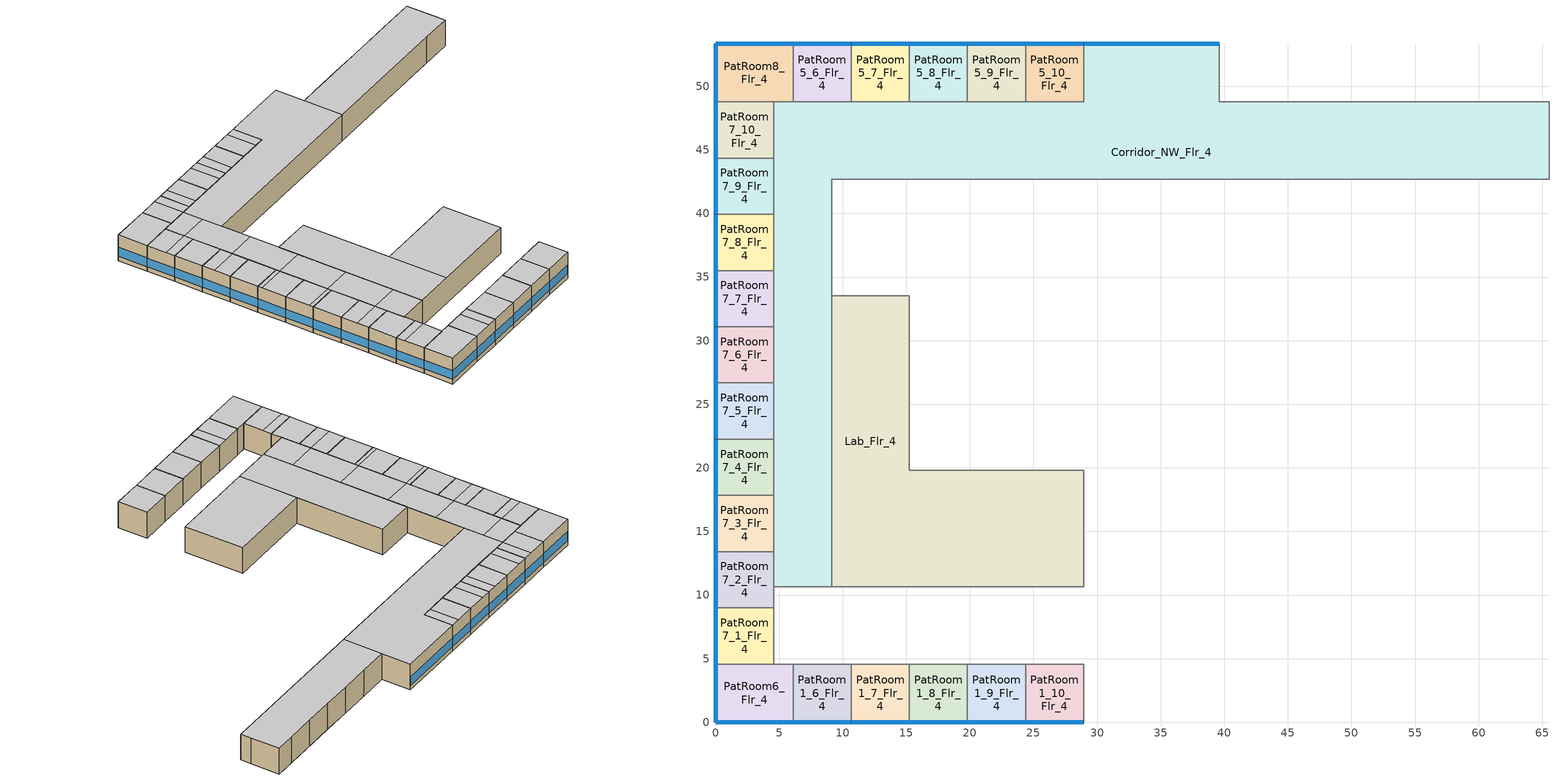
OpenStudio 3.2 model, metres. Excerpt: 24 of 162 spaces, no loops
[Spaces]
PatRoom6_Flr_4
 floor to PatRoom6_Flr_3: 6.1,4.57 6.1,0 0,0 0,4.57 z12.8
 wall outside: 0,4.57 0,0 6.1,0 z12.8:17.07
 wall to PatRoom7_1_Flr_4: 4.57,4.57 0,4.57 z12.8:17.07
 wall to Corridor_SE_Flr_4: 6.1,4.57 4.57,4.57 z12.8:17.07
 wall to PatRoom1_6_Flr_4: 6.1,0 6.1,4.57 z12.8:17.07
 window (BTAP-Ext-FixedWindow:U=0.220 SHGC=0.600): 0.03,0 6.07,0 / 0,4.55 0,0.03 z13.56:15
 ceiling to Office1_Flr_5: 6.1,0 6.1,4.57 0,4.57 0,0 z17.07
PatRoom7_1_Flr_4
 floor to PatRoom7_1_Flr_3: 4.57,8.99 4.57,4.57 0,4.57 0,8.99 z12.8
 wall outside: 0,8.99 0,4.57 z12.8:17.07
 wall to PatRoom7_2_Flr_4: 4.57,8.99 0,8.99 z12.8:17.07
 wall to Corridor_SE_Flr_4: 4.57,4.57 4.57,8.99 z12.8:17.07
 window (BTAP-Ext-FixedWindow:U=0.220 SHGC=0.600): 0,8.97 0,4.6 z13.56:15
 ceiling to Office1_Flr_5: 4.57,4.57 4.57,7.62 0,7.62 0,4.57 z17.07
 ceiling to Office2_1_Flr_5: 4.57,7.62 4.57,8.99 0,8.99 0,7.62 z17.07
Corridor_NW_Flr_4
 floor to Corridor_NW_Flr_3: 39.62,53.34 39.62,48.77 65.53,48.77 65.53,42.67 9.14,42.67 9.14,10.67 4.57,10.67 4.57,48.77 28.96,48.77 28.96,53.34 z12.8
 wall outside: 39.62,53.34 28.96,53.34 z12.8:17.07
 wall to Corridor_SE_Flr_4: 4.57,10.67 9.14,10.67 / 60.96,42.67 65.53,42.67 z12.8:17.07
 wall to PatRoom7_2_Flr_4: 4.57,13.41 4.57,10.67 z12.8:17.07
 wall to PatRoom8_Flr_4: 6.1,48.77 4.57,48.77 z12.8:17.07
 wall to PatRoom5_6_Flr_4: 10.67,48.77 6.1,48.77 z12.8:17.07
 wall to PatRoom5_10_Flr_4: 28.96,53.34 28.96,48.77 24.38,48.77 z12.8:17.07
 wall to PatRoom5_1_Flr_4: 44.2,48.77 39.62,48.77 39.62,53.34 z12.8:17.07
 wall to PatRoom5_2_Flr_4: 48.77,48.77 44.2,48.77 z12.8:17.07
 wall to PatRoom4_Flr_4: 65.53,48.77 62.48,48.77 z12.8:17.07
 wall to PatRoom3_10_Flr_4: 65.53,44.35 65.53,48.77 z12.8:17.07
 wall to Radiology_Flr_4: 39.62,42.67 60.96,42.67 z12.8:17.07
 wall to NurseStn_Lobby_Flr_4: 9.14,33.53 9.14,33.58 9.14,42.67 39.62,42.67 z12.8:17.07
 wall to Lab_Flr_4: 9.14,10.67 9.14,33.53 z12.8:17.07
 wall to PatRoom5_8_Flr_4: 19.81,48.77 15.24,48.77 z12.8:17.07
 wall to PatRoom5_7_Flr_4: 15.24,48.77 10.67,48.77 z12.8:17.07
 wall to PatRoom5_9_Flr_4: 24.38,48.77 19.81,48.77 z12.8:17.07
 wall to PatRoom5_5_Flr_4: 62.48,48.77 57.91,48.77 z12.8:17.07
 wall to PatRoom5_3_Flr_4: 53.34,48.77 48.77,48.77 z12.8:17.07
 wall to PatRoom5_4_Flr_4: 57.91,48.77 53.34,48.77 z12.8:17.07
 wall to PatRoom3_9_Flr_4: 65.53,42.67 65.53,44.35 z12.8:17.07
 wall to PatRoom7_10_Flr_4: 4.57,48.77 4.57,44.35 z12.8:17.07
 wall to PatRoom7_9_Flr_4: 4.57,44.35 4.57,39.93 z12.8:17.07
 wall to PatRoom7_5_Flr_4: 4.57,26.67 4.57,22.25 z12.8:17.07
 wall to PatRoom7_6_Flr_4: 4.57,31.09 4.57,26.67 z12.8:17.07
 wall to PatRoom7_7_Flr_4: 4.57,35.51 4.57,31.09 z12.8:17.07
 wall to PatRoom7_4_Flr_4: 4.57,22.25 4.57,17.83 z12.8:17.07
 wall to PatRoom7_8_Flr_4: 4.57,39.93 4.57,35.51 z12.8:17.07
 wall to PatRoom7_3_Flr_4: 4.57,17.83 4.57,13.41 z12.8:17.07
 window (BTAP-Ext-FixedWindow:U=0.220 SHGC=0.600): 39.6,53.34 28.98,53.34 z13.56:14.99
 ceiling to Office3_Flr_5: 9.14,45.72 9.14,48.77 4.57,48.77 4.57,45.72 z17.07
 ceiling to Office2_1_Flr_5: 9.14,10.67 9.14,15.24 4.57,15.24 4.57,10.67 z17.07
 ceiling to Corridor_Flr_5: 39.62,42.67 39.62,53.34 28.96,53.34 28.96,48.77 9.14,48.77 9.14,42.67 z17.07
 ceiling to Office2_2_Flr_5: 9.14,15.24 9.14,22.86 4.57,22.86 4.57,15.24 z17.07
 ceiling to Kitchen_Flr_5: 65.53,42.67 65.53,48.77 39.62,48.77 39.62,42.67 z17.07
 ceiling to Office2_3_Flr_5: 9.14,22.86 9.14,30.48 4.57,30.48 4.57,22.86 z17.07
 ceiling to Office2_4_Flr_5: 9.14,30.48 9.14,38.09 4.57,38.09 4.57,30.48 z17.07
 ceiling to Office2_5_Flr_5: 9.14,38.09 9.14,45.72 4.57,45.72 4.57,38.09 z17.07
Lab_Flr_4
 floor to Lab_Flr_3: 15.24,33.53 15.24,19.81 28.96,19.81 28.96,10.67 9.14,10.67 9.14,33.53 z12.8
 wall to NurseStn_Lobby_Flr_4: 28.96,10.67 28.96,19.81 15.24,19.81 15.24,33.53 9.14,33.53 z12.8:17.07
 wall to Corridor_SE_Flr_4: 9.14,10.67 28.96,10.67 z12.8:17.07
 ceiling to Corridor_Flr_5: 15.24,10.67 15.24,33.53 9.14,33.53 9.14,10.67 z17.07
 ceiling to NurseStn_Lobby_Flr_5: 28.96,10.67 28.96,19.81 15.24,19.81 15.24,10.67 z17.07
PatRoom8_Flr_4
 floor to PatRoom8_Flr_3: 6.1,53.34 6.1,48.77 0,48.77 0,53.34 z12.8
 wall outside: 6.1,53.34 0,53.34 0,48.77 z12.8:17.07
 wall to PatRoom5_6_Flr_4: 6.1,48.77 6.1,53.34 z12.8:17.07
 wall to PatRoom7_10_Flr_4: 0,48.77 4.57,48.77 z12.8:17.07
 window (BTAP-Ext-FixedWindow:U=0.220 SHGC=0.600): 6.07,53.34 0.03,53.34 / 0,53.31 0,48.79 z13.56:15
 ceiling to Office3_Flr_5: 6.1,48.77 6.1,53.34 0,53.34 0,48.77 z17.07
PatRoom1_6_Flr_4
 floor to PatRoom1_6_Flr_3: 10.67,4.57 10.67,0 6.1,0 6.1,4.57 z12.8
 wall outside: 6.1,0 10.67,0 z12.8:17.07
 wall to PatRoom1_7_Flr_4: 10.67,0 10.67,4.57 z12.8:17.07
 wall to Corridor_SE_Flr_4: 10.67,4.57 6.1,4.57 z12.8:17.07
 window (BTAP-Ext-FixedWindow:U=0.220 SHGC=0.600): 6.12,0 10.64,0 z13.56:15
 ceiling to Corridor_Flr_5: 10.67,0 10.67,4.57 9.14,4.57 9.14,0 z17.07
 ceiling to Office1_Flr_5: 9.14,0 9.14,4.57 6.1,4.57 6.1,0 z17.07
PatRoom1_7_Flr_4
 floor to PatRoom1_7_Flr_3: 15.24,4.57 15.24,0 10.67,0 10.67,4.57 z12.8
 wall outside: 10.67,0 15.24,0 z12.8:17.07
 wall to PatRoom1_8_Flr_4: 15.24,0 15.24,4.57 z12.8:17.07
 wall to Corridor_SE_Flr_4: 15.24,4.57 10.67,4.57 z12.8:17.07
 window (BTAP-Ext-FixedWindow:U=0.220 SHGC=0.600): 10.69,0 15.21,0 z13.56:15
 ceiling to Corridor_Flr_5: 15.24,0 15.24,4.57 10.67,4.57 10.67,0 z17.07
PatRoom1_8_Flr_4
 floor to PatRoom1_8_Flr_3: 19.81,4.57 19.81,0 15.24,0 15.24,4.57 z12.8
 wall outside: 15.24,0 19.81,0 z12.8:17.07
 wall to PatRoom1_9_Flr_4: 19.81,0 19.81,4.57 z12.8:17.07
 wall to Corridor_SE_Flr_4: 19.81,4.57 15.24,4.57 z12.8:17.07
 window (BTAP-Ext-FixedWindow:U=0.220 SHGC=0.600): 15.27,0 19.79,0 z13.56:15
 ceiling to NurseStn_Lobby_Flr_5: 19.81,0 19.81,4.57 15.24,4.57 15.24,0 z17.07
PatRoom1_9_Flr_4
 floor to PatRoom1_9_Flr_3: 24.38,4.57 24.38,0 19.81,0 19.81,4.57 z12.8
 wall outside: 19.81,0 24.38,0 z12.8:17.07
 wall to PatRoom1_10_Flr_4: 24.38,0 24.38,4.57 z12.8:17.07
 wall to Corridor_SE_Flr_4: 24.38,4.57 19.81,4.57 z12.8:17.07
 window (BTAP-Ext-FixedWindow:U=0.220 SHGC=0.600): 19.84,0 24.36,0 z13.56:15
 ceiling to NurseStn_Lobby_Flr_5: 24.38,0 24.38,4.57 19.81,4.57 19.81,0 z17.07
PatRoom1_10_Flr_4
 floor to PatRoom1_10_Flr_3: 28.96,4.57 28.96,0 24.38,0 24.38,4.57 z12.8
 wall outside: 24.38,0 28.96,0 z12.8:17.07
 wall to Corridor_SE_Flr_4: 28.96,0 28.96,4.57 24.38,4.57 z12.8:17.07
 window (BTAP-Ext-FixedWindow:U=0.220 SHGC=0.600): 24.41,0 28.93,0 z13.56:15
 ceiling to NurseStn_Lobby_Flr_5: 28.96,0 28.96,4.57 24.38,4.57 24.38,0 z17.07
PatRoom5_6_Flr_4
 floor to PatRoom5_6_Flr_3: 10.67,53.34 10.67,48.77 6.1,48.77 6.1,53.34 z12.8
 wall outside: 10.67,53.34 6.1,53.34 z12.8:17.07
 wall to PatRoom5_7_Flr_4: 10.67,48.77 10.67,53.34 z12.8:17.07
 window (BTAP-Ext-FixedWindow:U=0.220 SHGC=0.600): 10.64,53.34 6.12,53.34 z13.56:15
 ceiling to Office3_Flr_5: 9.14,48.77 9.14,53.34 6.1,53.34 6.1,48.77 z17.07
 ceiling to Office4_1_Flr_5: 10.67,48.77 10.67,53.34 9.14,53.34 9.14,48.77 z17.07
PatRoom5_7_Flr_4
 floor to PatRoom5_7_Flr_3: 15.24,53.34 15.24,48.77 10.67,48.77 10.67,53.34 z12.8
 wall outside: 15.24,53.34 10.67,53.34 z12.8:17.07
 wall to PatRoom5_8_Flr_4: 15.24,48.77 15.24,53.34 z12.8:17.07
 window (BTAP-Ext-FixedWindow:U=0.220 SHGC=0.600): 15.21,53.34 10.69,53.34 z13.56:15
 ceiling to Office4_1_Flr_5: 12.19,48.77 12.19,53.34 10.67,53.34 10.67,48.77 z17.07
 ceiling to Office4_2_Flr_5: 15.24,48.77 15.24,53.34 12.19,53.34 12.19,48.77 z17.07
PatRoom5_8_Flr_4
 floor to PatRoom5_8_Flr_3: 19.81,53.34 19.81,48.77 15.24,48.77 15.24,53.34 z12.8
 wall outside: 19.81,53.34 15.24,53.34 z12.8:17.07
 wall to PatRoom5_9_Flr_4: 19.81,48.77 19.81,53.34 z12.8:17.07
 window (BTAP-Ext-FixedWindow:U=0.220 SHGC=0.600): 19.79,53.34 15.27,53.34 z13.56:15
 ceiling to Office4_3_Flr_5: 18.29,48.77 18.29,53.34 15.24,53.34 15.24,48.77 z17.07
 ceiling to Office4_4_Flr_5: 19.81,48.77 19.81,53.34 18.29,53.34 18.29,48.77 z17.07
PatRoom5_9_Flr_4
 floor to PatRoom5_9_Flr_3: 24.38,53.34 24.38,48.77 19.81,48.77 19.81,53.34 z12.8
 wall outside: 24.38,53.34 19.81,53.34 z12.8:17.07
 wall to PatRoom5_10_Flr_4: 24.38,48.77 24.38,53.34 z12.8:17.07
 window (BTAP-Ext-FixedWindow:U=0.220 SHGC=0.600): 24.36,53.34 19.84,53.34 z13.56:15
 ceiling to Office4_4_Flr_5: 21.34,48.77 21.34,53.34 19.81,53.34 19.81,48.77 z17.07
 ceiling to Office4_5_Flr_5: 24.38,48.77 24.38,53.34 21.34,53.34 21.34,48.77 z17.07
PatRoom5_10_Flr_4
 floor to PatRoom5_10_Flr_3: 28.96,53.34 28.96,48.77 24.38,48.77 24.38,53.34 z12.8
 wall outside: 28.96,53.34 24.38,53.34 z12.8:17.07
 window (BTAP-Ext-FixedWindow:U=0.220 SHGC=0.600): 28.93,53.34 24.41,53.34 z13.56:15
 ceiling to Office4_6_Flr_5: 27.43,48.77 27.43,53.34 24.38,53.34 24.38,48.77 z17.07
 ceiling to Corridor_Flr_5: 28.96,48.77 28.96,53.34 27.43,53.34 27.43,48.77 z17.07
PatRoom7_2_Flr_4
 floor to PatRoom7_2_Flr_3: 4.57,13.41 4.57,8.99 0,8.99 0,13.41 z12.8
 wall outside: 0,13.41 0,8.99 z12.8:17.07
 wall to PatRoom7_3_Flr_4: 4.57,13.41 0,13.41 z12.8:17.07
 wall to Corridor_SE_Flr_4: 4.57,8.99 4.57,10.67 z12.8:17.07
 window (BTAP-Ext-FixedWindow:U=0.220 SHGC=0.600): 0,13.39 0,9.02 z13.56:15
 ceiling to Office2_1_Flr_5: 4.57,8.99 4.57,13.41 0,13.41 0,8.99 z17.07
PatRoom7_3_Flr_4
 floor to PatRoom7_3_Flr_3: 4.57,17.83 4.57,13.41 0,13.41 0,17.83 z12.8
 wall outside: 0,17.83 0,13.41 z12.8:17.07
 wall to PatRoom7_4_Flr_4: 4.57,17.83 0,17.83 z12.8:17.07
 window (BTAP-Ext-FixedWindow:U=0.220 SHGC=0.600): 0,17.81 0,13.44 z13.56:15
 ceiling to Office2_1_Flr_5: 4.57,13.41 4.57,15.24 0,15.24 0,13.41 z17.07
 ceiling to Office2_2_Flr_5: 4.57,15.24 4.57,17.83 0,17.83 0,15.24 z17.07
PatRoom7_4_Flr_4
 floor to PatRoom7_4_Flr_3: 4.57,22.25 4.57,17.83 0,17.83 0,22.25 z12.8
 wall outside: 0,22.25 0,17.83 z12.8:17.07
 wall to PatRoom7_5_Flr_4: 4.57,22.25 0,22.25 z12.8:17.07
 window (BTAP-Ext-FixedWindow:U=0.220 SHGC=0.600): 0,22.23 0,17.86 z13.56:15
 ceiling to Office2_2_Flr_5: 4.57,17.83 4.57,22.25 0,22.25 0,17.83 z17.07
PatRoom7_5_Flr_4
 floor to PatRoom7_5_Flr_3: 4.57,26.67 4.57,22.25 0,22.25 0,26.67 z12.8
 wall outside: 0,26.67 0,22.25 z12.8:17.07
 wall to PatRoom7_6_Flr_4: 4.57,26.67 0,26.67 z12.8:17.07
 window (BTAP-Ext-FixedWindow:U=0.220 SHGC=0.600): 0,26.65 0,22.28 z13.56:15
 ceiling to Office2_2_Flr_5: 4.57,22.25 4.57,22.86 0,22.86 0,22.25 z17.07
 ceiling to Office2_3_Flr_5: 4.57,22.86 4.57,26.67 0,26.67 0,22.86 z17.07
PatRoom7_6_Flr_4
 floor to PatRoom7_6_Flr_3: 4.57,31.09 4.57,26.67 0,26.67 0,31.09 z12.8
 wall outside: 0,31.09 0,26.67 z12.8:17.07
 wall to PatRoom7_7_Flr_4: 4.57,31.09 0,31.09 z12.8:17.07
 window (BTAP-Ext-FixedWindow:U=0.220 SHGC=0.600): 0,31.07 0,26.7 z13.56:15
 ceiling to Office2_4_Flr_5: 4.57,30.48 4.57,31.09 0,31.09 0,30.48 z17.07
 ceiling to Office2_3_Flr_5: 4.57,26.67 4.57,30.48 0,30.48 0,26.67 z17.07
PatRoom7_7_Flr_4
 floor to PatRoom7_7_Flr_3: 4.57,35.51 4.57,31.09 0,31.09 0,35.51 z12.8
 wall outside: 0,35.51 0,31.09 z12.8:17.07
 wall to PatRoom7_8_Flr_4: 4.57,35.51 0,35.51 z12.8:17.07
 window (BTAP-Ext-FixedWindow:U=0.220 SHGC=0.600): 0,35.49 0,31.12 z13.56:15
 ceiling to Office2_4_Flr_5: 4.57,31.09 4.57,35.51 0,35.51 0,31.09 z17.07
PatRoom7_8_Flr_4
 floor to PatRoom7_8_Flr_3: 4.57,39.93 4.57,35.51 0,35.51 0,39.93 z12.8
 wall outside: 0,39.93 0,35.51 z12.8:17.07
 wall to PatRoom7_9_Flr_4: 4.57,39.93 0,39.93 z12.8:17.07
 window (BTAP-Ext-FixedWindow:U=0.220 SHGC=0.600): 0,39.91 0,35.54 z13.56:15
 ceiling to Office2_5_Flr_5: 4.57,38.09 4.57,39.93 0,39.93 0,38.09 z17.07
 ceiling to Office2_4_Flr_5: 4.57,35.51 4.57,38.09 0,38.09 0,35.51 z17.07
PatRoom7_9_Flr_4
 floor to PatRoom7_9_Flr_3: 4.57,44.35 4.57,39.93 0,39.93 0,44.35 z12.8
 wall outside: 0,44.35 0,39.93 z12.8:17.07
 wall to PatRoom7_10_Flr_4: 4.57,44.35 0,44.35 z12.8:17.07
 window (BTAP-Ext-FixedWindow:U=0.220 SHGC=0.600): 0,44.33 0,39.96 z13.56:15
 ceiling to Office2_5_Flr_5: 4.57,39.93 4.57,44.35 0,44.35 0,39.93 z17.07
PatRoom7_10_Flr_4
 floor to PatRoom7_10_Flr_3: 4.57,48.77 4.57,44.35 0,44.35 0,48.77 z12.8
 wall outside: 0,48.77 0,44.35 z12.8:17.07
 window (BTAP-Ext-FixedWindow:U=0.220 SHGC=0.600): 0,48.74 0,44.38 z13.56:15
 ceiling to Office2_5_Flr_5: 4.57,44.35 4.57,45.72 0,45.72 0,44.35 z17.07
 ceiling to Office3_Flr_5: 4.57,45.72 4.57,48.77 0,48.77 0,45.72 z17.07
[Building]
Hospital: Default Construction Set=BTAP-Mass at hdd = 5000.0; Standards Number of Stories=6; Standards Number of Above Ground Stories=5; Standards Template=NECB2015; Standards Building Type=Hospital
[Site]
Calgary Intl AP_AB_CAN: Latitude {deg}=51.114; Longitude {deg}=-114.02; Time Zone {hr}=-7; Elevation {m}=1084.1
[ClimateZones]
Climate Zone Institution Name 1=ASHRAE; Climate Zone Document Name 1=ANSI/ASHRAE Standard 169; Climate Zone Document Year 1=2006; Climate Zone Institution Name 2=CEC; Climate Zone Document Name 2=California Climate Zone Descriptions; Climate Zone Document Year 2=1995
[Site:WaterMainsTemperature]
Calculation Method=Correlation; Annual Average Outdoor Air Temperature {C}=5; Maximum Difference In Monthly Average Outdoor Air Temperatures {deltaC}=23.3
[Site:GroundTemperature:BuildingSurface]
19.527, 19.502, 19.536, 19.598, 20.002, 21.64, 22.225, 22.375, 21.449, 20.121, 19.802, 19.633
[SizingPeriod:DesignDay] Barometric Pressure {Pa}=88961; Sky Clearness=0; Rain Indicator=0; Snow Indicator=0; Day of Month=21; Daylight Saving Time Indicator=0; Humidity Indicating Type=Wetbulb; Dry-Bulb Temperature Range Modifier Type=DefaultMultipliers
Name | Maximum Dry-Bulb Temperature {C} | Daily Dry-Bulb Temperature Range {deltaC} | Humidity Indicating Conditions at Maximum Dry-Bulb | Wind Speed {m/s} | Wind Direction {deg} | Month | Day Type | Solar Model Indicator | ASHRAE Taub | ASHRAE Taud
Calgary Intl AP Ann Clg .4% Condns DB=>MWB | 28.5 | 12.1 | 16.1 | 4.5 | 160 | 7 | SummerDesignDay | ASHRAETau | 0.339 | 2.421
Calgary Intl AP Ann Htg 99.6% Condns DB | -28.5 | 0 | -28.5 | 2.9 | 200 | 1 | WinterDesignDay | ASHRAEClearSky
[Material:NoMass] Roughness=Smooth; Thermal Absorptance=0.9; Solar Absorptance=0.7
Name | Thermal Resistance {m2-K/W} | Visible Absorptance
Typical Carpet Pad; Typical Carpet Pad 1 | 0.21648 | 0.8
Typical Insulation 1 | 5.91238 | 0.7
Typical Insulation 2 | 4.49096 | 0.7
Typical Insulation 3 | 6.17282 | 0.7
Typical Carpet Pad 2 | 1.25503 | 0.8
Typical Carpet Pad 3; Typical Carpet Pad 4 | 3.45515 | 0.8
Typical Insulation 4 | 0.454528 | 0.7
Typical Insulation 5 | 0.454545 | 0.7
[Material]
Name | Roughness | Thickness {m} | Conductivity {W/m-K} | Density {kg/m3} | Specific Heat {J/kg-K} | Thermal Absorptance | Solar Absorptance | Visible Absorptance
G05 25mm wood | MediumSmooth | 0.0254 | 0.15 | 608 | 1630 | 0.9 | 0.5 | 0.5
100mm Normalweight concrete floor 1 | MediumSmooth | 0.1016 | 2.31 | 2322 | 832
G01 13mm gypsum board 1 | Smooth | 0.0127 | 0.16 | 800 | 1090 | 0.9 | 0.7 | 0.5
4 in. Normalweight Concrete Floor 1 | MediumRough | 0.1016 | 2.31 | 2322 | 832 | 0.9 | 0.7 | 0.7
1IN Stucco 1 | Smooth | 0.0253 | 0.6918 | 1858 | 837 | 0.9 | 0.7 | 0.92
8IN CONCRETE HW RefBldg 1 | Rough | 0.2032 | 1.311 | 2240 | 836.8 | 0.9 | 0.7 | 0.7
1/2IN Gypsum 1 | Smooth | 0.0127 | 0.16 | 784.9 | 830 | 0.9 | 0.4 | 0.4
Metal Roof Surface 1; F08 Metal surface 1 | Smooth | 0.0008 | 45.28 | 7824 | 500 | 0.9 | 0.7 | 0.7
6 in. Normalweight Concrete Floor 1; 6 in. Normalweight Concrete Floor 2; 6 in. Normalweight Concrete Floor 3 | MediumRough | 0.1524 | 2.31 | 2322 | 832 | 0.9 | 0.7 | 0.7
[Construction]
BTAP-Int-Partition; BTAP-Int-Door: G05 25mm wood
BTAP-Int-Floor: 100mm Normalweight concrete floor 1, Typical Carpet Pad
BTAP-Int-Wall: G01 13mm gypsum board 1, G01 13mm gypsum board 1
BTAP-Int-Ceiling: Typical Carpet Pad, 100mm Normalweight concrete floor 1
BTAP-Int-Window: SimpleGlazing
BTAP-Ext-Floor-Mass:U-0.162: Typical Insulation 1, 4 in. Normalweight Concrete Floor 1, Typical Carpet Pad 1
BTAP-Ext-Wall-Mass:U-0.21: 1IN Stucco 1, 8IN CONCRETE HW RefBldg 1, Typical Insulation 2, 1/2IN Gypsum 1
BTAP-Ext-Roof-Metal:U-0.162: Metal Roof Surface 1, Typical Insulation 3
BTAP-Grnd-Floor-Mass:U-0.757: 6 in. Normalweight Concrete Floor 1, Typical Carpet Pad 2
BTAP-Grnd-Wall-Mass:U-0.284: 6 in. Normalweight Concrete Floor 2, Typical Carpet Pad 3
BTAP-Grnd-Roof-Mass:U-0.284: 6 in. Normalweight Concrete Floor 3, Typical Carpet Pad 4
BTAP-Ext-FixedWindow:U=0.220 SHGC=0.600; BTAP-Ext-GlassDoors:U=0.220 SHGC=0.600; BTAP-Ext-Skylights:U=0.220 SHGC=0.600; BTAP-Ext-DaylightDomes:U=0.220 SHGC=0.600; BTAP-Ext-DaylightDiffuser:U=0.220 SHGC=0.600: SimpleGlazing:U=0.220 SHGC=0.600
BTAP-Ext-Door:U-2.2: F08 Metal surface 1, Typical Insulation 4
BTAP-Ext-OverHeadDoor:U-2.2: Typical Insulation 5
[DefaultConstructionSet]
BTAP-Mass at hdd = 5000.0: Default Exterior Surface Constructions=BTAP-Mass at hdd = 5000.0; Default Interior Surface Constructions=Default Surface Constructions 2; Default Ground Contact Surface Constructions=BTAP-Mass at hdd = 5000.0 1; Default Exterior SubSurface Constructions=BTAP-Mass at hdd = 5000.0; Default Interior SubSurface Constructions=Default Sub Surface Constructions 2; Interior Partition Construction=BTAP-Int-Partition
[DefaultSurfaceConstructions]
Name | Floor Construction | Wall Construction | Roof Ceiling Construction
Default Surface Constructions 2 | BTAP-Int-Floor | BTAP-Int-Wall | BTAP-Int-Ceiling
BTAP-Mass at hdd = 5000.0 | BTAP-Ext-Floor-Mass:U-0.162 | BTAP-Ext-Wall-Mass:U-0.21 | BTAP-Ext-Roof-Metal:U-0.162
BTAP-Mass at hdd = 5000.0 1 | BTAP-Grnd-Floor-Mass:U-0.757 | BTAP-Grnd-Wall-Mass:U-0.284 | BTAP-Grnd-Roof-Mass:U-0.284
[DefaultSubSurfaceConstructions]
Name | Fixed Window Construction | Operable Window Construction | Door Construction | Glass Door Construction | Overhead Door Construction | Skylight Construction | Tubular Daylight Dome Construction | Tubular Daylight Diffuser Construction
Default Sub Surface Constructions 2 | BTAP-Int-Window | BTAP-Int-Window | BTAP-Int-Door
BTAP-Mass at hdd = 5000.0 | BTAP-Ext-FixedWindow:U=0.220 SHGC=0.600 | BTAP-Ext-FixedWindow:U=0.220 SHGC=0.600 | BTAP-Ext-Door:U-2.2 | BTAP-Ext-GlassDoors:U=0.220 SHGC=0.600 | BTAP-Ext-OverHeadDoor:U-2.2 | BTAP-Ext-Skylights:U=0.220 SHGC=0.600 | BTAP-Ext-DaylightDomes:U=0.220 SHGC=0.600 | BTAP-Ext-DaylightDiffuser:U=0.220 SHGC=0.600
[WindowMaterial:SimpleGlazingSystem] U-Factor {W/m2-K}=2.2; Solar Heat Gain Coefficient=0.6; Visible Transmittance=0.21
SimpleGlazing; SimpleGlazing:U=0.220 SHGC=0.600
[DesignSpecification:OutdoorAir] Outdoor Air Method=Sum
Name | Outdoor Air Flow per Person {m3/s-person} | Outdoor Air Flow per Floor Area {m3/s-m2}
Space Function Health care facility patient room Ventilation | 0.0253908
Space Function Laboratory - other Ventilation | 0.0609379
Space Function Corridor/Transition area - hospital-sch-H Ventilation |  | 0.000254
[ShadingControl]
Shading Control 1: Shading Type=InteriorBlind; Multiple Surface Control Type=Sequential
[BuildingStory]
Building Story 5: Nominal Z Coordinate {m}=0; Nominal Floor to Floor Height {m}=4.2672
[Space] Building Story=Building Story 5
Name | Space Type | Thermal Zone
PatRoom6_Flr_4 | Space Function Health care facility patient room | ALL_ST=Health care facility patient room_FL=Building Story 5_SCH=H 6
PatRoom7_1_Flr_4; PatRoom7_2_Flr_4; PatRoom7_3_Flr_4; PatRoom7_4_Flr_4; PatRoom7_5_Flr_4; PatRoom7_6_Flr_4; PatRoom7_7_Flr_4; PatRoom7_8_Flr_4; PatRoom7_9_Flr_4; PatRoom7_10_Flr_4 | Space Function Health care facility patient room | ALL_ST=Health care facility patient room_FL=Building Story 5_SCH=H
Corridor_NW_Flr_4 | Space Function Corridor/Transition area - hospital-sch-H | WILD_ST=Corridor/Transition area - hospital-sch-B_FL=Building Story 5_SCH=H
Lab_Flr_4 | Space Function Laboratory - other | ALL_ST=Laboratory - other_FL=Building Story 5_SCH=A
PatRoom8_Flr_4 | Space Function Health care facility patient room | ALL_ST=Health care facility patient room_FL=Building Story 5_SCH=H 8
PatRoom1_6_Flr_4; PatRoom1_7_Flr_4 | Space Function Health care facility patient room | ALL_ST=Health care facility patient room_FL=Building Story 5_SCH=H 3
PatRoom1_8_Flr_4; PatRoom1_9_Flr_4; PatRoom1_10_Flr_4 | Space Function Health care facility patient room | ALL_ST=Health care facility patient room_FL=Building Story 5_SCH=H 5
PatRoom5_6_Flr_4; PatRoom5_7_Flr_4; PatRoom5_8_Flr_4 | Space Function Health care facility patient room | ALL_ST=Health care facility patient room_FL=Building Story 5_SCH=H 4
PatRoom5_9_Flr_4; PatRoom5_10_Flr_4 | Space Function Health care facility patient room | ALL_ST=Health care facility patient room_FL=Building Story 5_SCH=H 2
[SpaceType] Standards Building Type=Space Function
Name | Default Schedule Set | Design Specification Outdoor Air Object | Standards Space Type
Space Function Health care facility patient room | Space Function Health care facility patient room Schedule Set | Space Function Health care facility patient room Ventilation | Health care facility patient room
Space Function Laboratory - other | Space Function Laboratory - other Schedule Set | Space Function Laboratory - other Ventilation | Laboratory - other
Space Function Corridor/Transition area - hospital-sch-H | Space Function Corridor/Transition area - hospital-sch-H Schedule Set | Space Function Corridor/Transition area - hospital-sch-H Ventilation | Corridor/Transition area - hospital-sch-H
[People:Definition] Number of People Calculation Method=People/Area; Fraction Radiant=0.3
Name | People per Space Floor Area {person/m2}
Space Function Health care facility patient room People Definition; Space Function Laboratory - other People Definition | 0.0500182
Space Function Corridor/Transition area - hospital-sch-H People Definition | 0.0100036
[People] Work Efficiency Schedule=Work Efficiency Schedule; Clothing Insulation Schedule=Clothing Schedule; Air Velocity Schedule=Air Velocity Schedule; Multiplier=1
Name | People Definition | Space or SpaceType
Space Function Health care facility patient room People | Space Function Health care facility patient room People Definition | Space Function Health care facility patient room
Space Function Laboratory - other People | Space Function Laboratory - other People Definition | Space Function Laboratory - other
Space Function Corridor/Transition area - hospital-sch-H People | Space Function Corridor/Transition area - hospital-sch-H People Definition | Space Function Corridor/Transition area - hospital-sch-H
[Lights:Definition] Design Level Calculation Method=Watts/Area; Fraction Radiant=0.5; Fraction Visible=0.2
Name | Watts per Space Floor Area {W/m2}
Space Function Health care facility patient room Lights Definition | 6.70243
Space Function Laboratory - other Lights Definition | 19.5071
Space Function Corridor/Transition area - hospital-sch-H Lights Definition | 10.7039
[Lights] Fraction Replaceable=1
Name | Lights Definition | Space or SpaceType
Space Function Health care facility patient room Lights | Space Function Health care facility patient room Lights Definition | Space Function Health care facility patient room
Space Function Laboratory - other Lights | Space Function Laboratory - other Lights Definition | Space Function Laboratory - other
Space Function Corridor/Transition area - hospital-sch-H Lights | Space Function Corridor/Transition area - hospital-sch-H Lights Definition | Space Function Corridor/Transition area - hospital-sch-H
[DefaultScheduleSet] People Activity Level Schedule=NECB-Activity; Infiltration Schedule=Always On
Name | Number of People Schedule | Lighting Schedule | Electric Equipment Schedule
Space Function Health care facility patient room Schedule Set | NECB-H-Occupancy | NECB-H-Lighting | NECB-H-Electric-Equipment
Space Function Laboratory - other Schedule Set | NECB-A-Occupancy | NECB-A-Occupancy-NECB-A-Lighting-0.0-0.0-0.67-Light Ruleset | NECB-A-Electric-Equipment
Space Function Corridor/Transition area - hospital-sch-H Schedule Set | NECB-H-Occupancy | NECB-H-Occupancy-NECB-H-Lighting-0.0-0.0-0.67-Light Ruleset | NECB-H-Electric-Equipment
[ThermostatSetpoint:DualSetpoint]
Name | Heating Setpoint Temperature Schedule | Cooling Setpoint Temperature Schedule
Space Function Health care facility patient room Thermostat 201; Space Function Health care facility patient room Thermostat 203; Space Function Health care facility patient room Thermostat 204; Space Function Health care facility patient room Thermostat 207; Space Function Health care facility patient room Thermostat 218; Space Function Health care facility patient room Thermostat 220; Space Function Health care facility patient room Thermostat 228; Space Function Corridor/Transition area - hospital-sch-H Thermostat 4 | NECB-H-Thermostat Setpoint-Heating | NECB-H-Thermostat Setpoint-Cooling
Space Function Laboratory - other Thermostat 9 | NECB-A-Thermostat Setpoint-Heating | NECB-A-Thermostat Setpoint-Cooling
[ElectricEquipment:Definition] Design Level Calculation Method=Watts/Area; Watts per Space Floor Area {W/m2}=10.0036; Fraction Radiant=0.5
Space Function Health care facility patient room Elec Equip Definition; Space Function Laboratory - other Elec Equip Definition
[ElectricEquipment]
Name | Electric Equipment Definition | Space or SpaceType
Space Function Health care facility patient room Elec Equip | Space Function Health care facility patient room Elec Equip Definition | Space Function Health care facility patient room
Space Function Laboratory - other Elec Equip | Space Function Laboratory - other Elec Equip Definition | Space Function Laboratory - other
[SpaceInfiltration:DesignFlowRate] Design Flow Rate Calculation Method=Flow/ExteriorArea
Name | Space or SpaceType | Schedule | Flow per Exterior Surface Area {m3/s-m2} | Constant Term Coefficient | Temperature Term Coefficient | Velocity Term Coefficient | Velocity Squared Term Coefficient
Corridor_NW_Flr_4 Infiltration | Corridor_NW_Flr_4 | Always On Discrete | 0.00025 | 0 | 0 | 0.224 | 0
PatRoom1_10_Flr_4 Infiltration | PatRoom1_10_Flr_4 | Always On Discrete | 0.00025 | 0 | 0 | 0.224 | 0
PatRoom1_6_Flr_4 Infiltration | PatRoom1_6_Flr_4 | Always On Discrete | 0.00025 | 0 | 0 | 0.224 | 0
PatRoom1_7_Flr_4 Infiltration | PatRoom1_7_Flr_4 | Always On Discrete | 0.00025 | 0 | 0 | 0.224 | 0
PatRoom1_8_Flr_4 Infiltration | PatRoom1_8_Flr_4 | Always On Discrete | 0.00025 | 0 | 0 | 0.224 | 0
PatRoom1_9_Flr_4 Infiltration | PatRoom1_9_Flr_4 | Always On Discrete | 0.00025 | 0 | 0 | 0.224 | 0
PatRoom5_10_Flr_4 Infiltration | PatRoom5_10_Flr_4 | Always On Discrete | 0.00025 | 0 | 0 | 0.224 | 0
PatRoom5_6_Flr_4 Infiltration | PatRoom5_6_Flr_4 | Always On Discrete | 0.00025 | 0 | 0 | 0.224 | 0
PatRoom5_7_Flr_4 Infiltration | PatRoom5_7_Flr_4 | Always On Discrete | 0.00025 | 0 | 0 | 0.224 | 0
PatRoom5_8_Flr_4 Infiltration | PatRoom5_8_Flr_4 | Always On Discrete | 0.00025 | 0 | 0 | 0.224 | 0
PatRoom5_9_Flr_4 Infiltration | PatRoom5_9_Flr_4 | Always On Discrete | 0.00025 | 0 | 0 | 0.224 | 0
PatRoom6_Flr_4 Infiltration | PatRoom6_Flr_4 | Always On Discrete | 0.00025 | 0 | 0 | 0.224 | 0
PatRoom7_10_Flr_4 Infiltration | PatRoom7_10_Flr_4 | Always On Discrete | 0.00025 | 0 | 0 | 0.224 | 0
PatRoom7_1_Flr_4 Infiltration | PatRoom7_1_Flr_4 | Always On Discrete | 0.00025 | 0 | 0 | 0.224 | 0
PatRoom7_2_Flr_4 Infiltration | PatRoom7_2_Flr_4 | Always On Discrete | 0.00025 | 0 | 0 | 0.224 | 0
PatRoom7_3_Flr_4 Infiltration | PatRoom7_3_Flr_4 | Always On Discrete | 0.00025 | 0 | 0 | 0.224 | 0
PatRoom7_4_Flr_4 Infiltration | PatRoom7_4_Flr_4 | Always On Discrete | 0.00025 | 0 | 0 | 0.224 | 0
PatRoom7_5_Flr_4 Infiltration | PatRoom7_5_Flr_4 | Always On Discrete | 0.00025 | 0 | 0 | 0.224 | 0
PatRoom7_6_Flr_4 Infiltration | PatRoom7_6_Flr_4 | Always On Discrete | 0.00025 | 0 | 0 | 0.224 | 0
PatRoom7_7_Flr_4 Infiltration | PatRoom7_7_Flr_4 | Always On Discrete | 0.00025 | 0 | 0 | 0.224 | 0
PatRoom7_8_Flr_4 Infiltration | PatRoom7_8_Flr_4 | Always On Discrete | 0.00025 | 0 | 0 | 0.224 | 0
PatRoom7_9_Flr_4 Infiltration | PatRoom7_9_Flr_4 | Always On Discrete | 0.00025 | 0 | 0 | 0.224 | 0
PatRoom8_Flr_4 Infiltration | PatRoom8_Flr_4 | Always On Discrete | 0.00025 | 0 | 0 | 0.224 | 0
Space Function Corridor/Transition area - hospital-sch-H Infiltration | Space Function Corridor/Transition area - hospital-sch-H |  | 0.000250063
[ThermalZone] Use Ideal Air Loads=No
Name | Thermostat
ALL_ST=Health care facility patient room_FL=Building Story 5_SCH=H | Space Function Health care facility patient room Thermostat 201
ALL_ST=Health care facility patient room_FL=Building Story 5_SCH=H 2 | Space Function Health care facility patient room Thermostat 203
ALL_ST=Health care facility patient room_FL=Building Story 5_SCH=H 3 | Space Function Health care facility patient room Thermostat 204
ALL_ST=Health care facility patient room_FL=Building Story 5_SCH=H 4 | Space Function Health care facility patient room Thermostat 207
ALL_ST=Health care facility patient room_FL=Building Story 5_SCH=H 5 | Space Function Health care facility patient room Thermostat 218
ALL_ST=Health care facility patient room_FL=Building Story 5_SCH=H 6 | Space Function Health care facility patient room Thermostat 220
ALL_ST=Laboratory - other_FL=Building Story 5_SCH=A | Space Function Laboratory - other Thermostat 9
ALL_ST=Health care facility patient room_FL=Building Story 5_SCH=H 8 | Space Function Health care facility patient room Thermostat 228
WILD_ST=Corridor/Transition area - hospital-sch-B_FL=Building Story 5_SCH=H | Space Function Corridor/Transition area - hospital-sch-H Thermostat 4
[Foundation:Kiva]
Bldg Kiva Foundation: Wall Height Above Grade {m}=0; Wall Depth Below Slab {m}=0
[Foundation:Kiva:Settings]

[Schedule:Ruleset]
Clothing Schedule: Default Day Schedule=Clothing Schedule Default Winter Clothes
Air Velocity Schedule: Default Day Schedule=Air Velocity Schedule Default
Work Efficiency Schedule: Default Day Schedule=Work Efficiency Schedule Default
NECB-Activity: Default Day Schedule=NECB-Activity Default; Summer Design Day Schedule=NECB-Activity Summer Design Day; Winter Design Day Schedule=NECB-Activity Winter Design Day
Always On: Default Day Schedule=Always On Default
NECB-H-Occupancy: Default Day Schedule=NECB-H-Occupancy Default
NECB-H-Occupancy-NECB-H-Lighting-0.0-0.0-0.67-Light Ruleset: Default Day Schedule=NECB-H-Occupancy-NECB-H-Lighting-0.0-0.0-0.67-Light Default
NECB-H-Electric-Equipment: Default Day Schedule=NECB-H-Electric-Equipment Default
NECB-H-Thermostat Setpoint-Heating: Default Day Schedule=NECB-H-Thermostat Setpoint-Heating Default
NECB-H-Thermostat Setpoint-Cooling: Default Day Schedule=NECB-H-Thermostat Setpoint-Cooling Default
NECB-H-Lighting: Default Day Schedule=NECB-H-Lighting Default
NECB-A-Occupancy: Default Day Schedule=NECB-A-Occupancy Default
NECB-A-Occupancy-NECB-A-Lighting-0.0-0.0-0.67-Light Ruleset: Default Day Schedule=NECB-A-Occupancy-NECB-A-Lighting-0.0-0.0-0.67-Light Default
NECB-A-Electric-Equipment: Default Day Schedule=NECB-A-Electric-Equipment Default
NECB-A-Thermostat Setpoint-Heating: Default Day Schedule=NECB-A-Thermostat Setpoint-Heating Default
NECB-A-Thermostat Setpoint-Cooling: Default Day Schedule=NECB-A-Thermostat Setpoint-Cooling Default
[Schedule:Day]
Clothing Schedule Default Winter Clothes; Always On Default: 24, 0, 1
Clothing Schedule Summer Clothes: 24, 0, 0.5
Air Velocity Schedule Default; NECB-A-Electric-Equipment Sat Day; NECB-A-Electric-Equipment Sun|Hol Day: 24, 0, 0.2
Work Efficiency Schedule Default; NECB-A-Occupancy Sat Day; NECB-A-Occupancy Sun|Hol Day: 24, 0, 0
NECB-Activity Default; NECB-Activity Winter Design Day; NECB-Activity Summer Design Day: 24, 0, 130
NECB-H-Occupancy Default; NECB-H-Occupancy Default|Wkdy Day; NECB-H-Occupancy Sat Day; NECB-H-Occupancy Sun|Hol Day; NECB-H-Occupancy-NECB-H-Lighting-0.0-0.0-0.67-Light Default; NECB-H-Occupancy-NECB-H-Lighting-0.0-0.0-0.67-Default|Wkdy-Light Day; NECB-H-Occupancy-NECB-H-Lighting-0.0-0.0-0.67-Sat-Light Day; NECB-H-Occupancy-NECB-H-Lighting-0.0-0.0-0.67-Sun|Hol-Light Day; NECB-H-Electric-Equipment Default; NECB-H-Electric-Equipment Default|Wkdy Day; NECB-H-Electric-Equipment Sat Day; NECB-H-Electric-Equipment Sun|Hol Day; NECB-H-Lighting Default; NECB-H-Lighting Default|Wkdy Day; NECB-H-Lighting Sat Day; NECB-H-Lighting Sun|Hol Day: 24, 0, 0.9
NECB-H-Thermostat Setpoint-Heating Default; NECB-H-Thermostat Setpoint-Heating Default|Wkdy Day; NECB-H-Thermostat Setpoint-Heating Sat Day; NECB-H-Thermostat Setpoint-Heating Sun|Hol Day: 1, 0, 22, 7, 0, 18, 8, 0, 20, 24, 0, 22
NECB-H-Thermostat Setpoint-Cooling Default; NECB-H-Thermostat Setpoint-Cooling Default|Wkdy Day; NECB-H-Thermostat Setpoint-Cooling Sat Day; NECB-H-Thermostat Setpoint-Cooling Sun|Hol Day: 24, 0, 24
NECB-A-Occupancy Default; NECB-A-Occupancy Default|Wkdy Day: 7, 0, 0, 8, 0, 0.1, 9, 0, 0.7, 12, 0, 0.9, 14, 0, 0.5, 17, 0, 0.9, 18, 0, 0.7, 19, 0, 0.3, 23, 0, 0.1, 24, 0, 0
NECB-A-Occupancy-NECB-A-Lighting-0.0-0.0-0.67-Light Default; NECB-A-Occupancy-NECB-A-Lighting-0.0-0.0-0.67-Default|Wkdy-Light Day: 7, 0, 0.05, 8, 0, 0.3, 9, 0, 0.8, 17, 0, 0.9, 18, 0, 0.8, 19, 0, 0.5, 21, 0, 0.3, 23, 0, 0.1, 24, 0, 0.05
NECB-A-Occupancy-NECB-A-Lighting-0.0-0.0-0.67-Sat-Light Day; NECB-A-Occupancy-NECB-A-Lighting-0.0-0.0-0.67-Sun|Hol-Light Day: 24, 0, 0.05
NECB-A-Electric-Equipment Default; NECB-A-Electric-Equipment Default|Wkdy Day: 7, 0, 0.2, 8, 0, 0.3, 9, 0, 0.8, 18, 0, 0.9, 19, 0, 0.5, 21, 0, 0.3, 24, 0, 0.2
NECB-A-Thermostat Setpoint-Heating Default; NECB-A-Thermostat Setpoint-Heating Default|Wkdy Day: 6, 0, 18, 7, 0, 20, 21, 0, 22, 24, 0, 18
NECB-A-Thermostat Setpoint-Heating Sat Day; NECB-A-Thermostat Setpoint-Heating Sun|Hol Day: 24, 0, 18
NECB-A-Thermostat Setpoint-Cooling Default; NECB-A-Thermostat Setpoint-Cooling Default|Wkdy Day: 6, 0, 35, 21, 0, 24, 24, 0, 35
NECB-A-Thermostat Setpoint-Cooling Sat Day; NECB-A-Thermostat Setpoint-Cooling Sun|Hol Day: 24, 0, 35
[Schedule:Rule] Date Specification Type=DateRange; Start Day=1
Name | Schedule Ruleset | Rule Order | Day Schedule | Start Month | End Month | End Day | Apply Monday | Apply Tuesday | Apply Wednesday | Apply Thursday | Apply Friday | Apply Saturday | Apply Sunday
Schedule Rule 1 | Clothing Schedule | 0 | Clothing Schedule Summer Clothes | 5 | 9 | 30
Schedule Rule 32 | NECB-H-Occupancy | 2 | NECB-H-Occupancy Default|Wkdy Day | 1 | 12 | 31 | Yes | Yes | Yes | Yes | Yes
Schedule Rule 33 | NECB-H-Occupancy | 1 | NECB-H-Occupancy Sat Day | 1 | 12 | 31 |  |  |  |  |  | Yes
Schedule Rule 34 | NECB-H-Occupancy | 0 | NECB-H-Occupancy Sun|Hol Day | 1 | 12 | 31 |  |  |  |  |  |  | Yes
Schedule Rule 35 | NECB-H-Occupancy-NECB-H-Lighting-0.0-0.0-0.67-Light Ruleset | 2 | NECB-H-Occupancy-NECB-H-Lighting-0.0-0.0-0.67-Default|Wkdy-Light Day | 1 | 12 | 31 | Yes | Yes | Yes | Yes | Yes
Schedule Rule 36 | NECB-H-Occupancy-NECB-H-Lighting-0.0-0.0-0.67-Light Ruleset | 1 | NECB-H-Occupancy-NECB-H-Lighting-0.0-0.0-0.67-Sat-Light Day | 1 | 12 | 31 |  |  |  |  |  | Yes
Schedule Rule 37 | NECB-H-Occupancy-NECB-H-Lighting-0.0-0.0-0.67-Light Ruleset | 0 | NECB-H-Occupancy-NECB-H-Lighting-0.0-0.0-0.67-Sun|Hol-Light Day | 1 | 12 | 31 |  |  |  |  |  |  | Yes
Schedule Rule 38 | NECB-H-Electric-Equipment | 2 | NECB-H-Electric-Equipment Default|Wkdy Day | 1 | 12 | 31 | Yes | Yes | Yes | Yes | Yes
Schedule Rule 39 | NECB-H-Electric-Equipment | 1 | NECB-H-Electric-Equipment Sat Day | 1 | 12 | 31 |  |  |  |  |  | Yes
Schedule Rule 40 | NECB-H-Electric-Equipment | 0 | NECB-H-Electric-Equipment Sun|Hol Day | 1 | 12 | 31 |  |  |  |  |  |  | Yes
Schedule Rule 41 | NECB-H-Thermostat Setpoint-Heating | 2 | NECB-H-Thermostat Setpoint-Heating Default|Wkdy Day | 1 | 12 | 31 | Yes | Yes | Yes | Yes | Yes
Schedule Rule 42 | NECB-H-Thermostat Setpoint-Heating | 1 | NECB-H-Thermostat Setpoint-Heating Sat Day | 1 | 12 | 31 |  |  |  |  |  | Yes
Schedule Rule 43 | NECB-H-Thermostat Setpoint-Heating | 0 | NECB-H-Thermostat Setpoint-Heating Sun|Hol Day | 1 | 12 | 31 |  |  |  |  |  |  | Yes
Schedule Rule 44 | NECB-H-Thermostat Setpoint-Cooling | 2 | NECB-H-Thermostat Setpoint-Cooling Default|Wkdy Day | 1 | 12 | 31 | Yes | Yes | Yes | Yes | Yes
Schedule Rule 45 | NECB-H-Thermostat Setpoint-Cooling | 1 | NECB-H-Thermostat Setpoint-Cooling Sat Day | 1 | 12 | 31 |  |  |  |  |  | Yes
Schedule Rule 46 | NECB-H-Thermostat Setpoint-Cooling | 0 | NECB-H-Thermostat Setpoint-Cooling Sun|Hol Day | 1 | 12 | 31 |  |  |  |  |  |  | Yes
Schedule Rule 47 | NECB-H-Lighting | 2 | NECB-H-Lighting Default|Wkdy Day | 1 | 12 | 31 | Yes | Yes | Yes | Yes | Yes
Schedule Rule 48 | NECB-H-Lighting | 1 | NECB-H-Lighting Sat Day | 1 | 12 | 31 |  |  |  |  |  | Yes
Schedule Rule 49 | NECB-H-Lighting | 0 | NECB-H-Lighting Sun|Hol Day | 1 | 12 | 31 |  |  |  |  |  |  | Yes
Schedule Rule 56 | NECB-A-Occupancy | 2 | NECB-A-Occupancy Default|Wkdy Day | 1 | 12 | 31 | Yes | Yes | Yes | Yes | Yes
Schedule Rule 57 | NECB-A-Occupancy | 1 | NECB-A-Occupancy Sat Day | 1 | 12 | 31 |  |  |  |  |  | Yes
Schedule Rule 58 | NECB-A-Occupancy | 0 | NECB-A-Occupancy Sun|Hol Day | 1 | 12 | 31 |  |  |  |  |  |  | Yes
Schedule Rule 59 | NECB-A-Occupancy-NECB-A-Lighting-0.0-0.0-0.67-Light Ruleset | 2 | NECB-A-Occupancy-NECB-A-Lighting-0.0-0.0-0.67-Default|Wkdy-Light Day | 1 | 12 | 31 | Yes | Yes | Yes | Yes | Yes
Schedule Rule 60 | NECB-A-Occupancy-NECB-A-Lighting-0.0-0.0-0.67-Light Ruleset | 1 | NECB-A-Occupancy-NECB-A-Lighting-0.0-0.0-0.67-Sat-Light Day | 1 | 12 | 31 |  |  |  |  |  | Yes
Schedule Rule 61 | NECB-A-Occupancy-NECB-A-Lighting-0.0-0.0-0.67-Light Ruleset | 0 | NECB-A-Occupancy-NECB-A-Lighting-0.0-0.0-0.67-Sun|Hol-Light Day | 1 | 12 | 31 |  |  |  |  |  |  | Yes
Schedule Rule 62 | NECB-A-Electric-Equipment | 2 | NECB-A-Electric-Equipment Default|Wkdy Day | 1 | 12 | 31 | Yes | Yes | Yes | Yes | Yes
Schedule Rule 63 | NECB-A-Electric-Equipment | 1 | NECB-A-Electric-Equipment Sat Day | 1 | 12 | 31 |  |  |  |  |  | Yes
Schedule Rule 64 | NECB-A-Electric-Equipment | 0 | NECB-A-Electric-Equipment Sun|Hol Day | 1 | 12 | 31 |  |  |  |  |  |  | Yes
Schedule Rule 65 | NECB-A-Thermostat Setpoint-Heating | 2 | NECB-A-Thermostat Setpoint-Heating Default|Wkdy Day | 1 | 12 | 31 | Yes | Yes | Yes | Yes | Yes
Schedule Rule 66 | NECB-A-Thermostat Setpoint-Heating | 1 | NECB-A-Thermostat Setpoint-Heating Sat Day | 1 | 12 | 31 |  |  |  |  |  | Yes
Schedule Rule 67 | NECB-A-Thermostat Setpoint-Heating | 0 | NECB-A-Thermostat Setpoint-Heating Sun|Hol Day | 1 | 12 | 31 |  |  |  |  |  |  | Yes
Schedule Rule 68 | NECB-A-Thermostat Setpoint-Cooling | 2 | NECB-A-Thermostat Setpoint-Cooling Default|Wkdy Day | 1 | 12 | 31 | Yes | Yes | Yes | Yes | Yes
Schedule Rule 69 | NECB-A-Thermostat Setpoint-Cooling | 1 | NECB-A-Thermostat Setpoint-Cooling Sat Day | 1 | 12 | 31 |  |  |  |  |  | Yes
Schedule Rule 70 | NECB-A-Thermostat Setpoint-Cooling | 0 | NECB-A-Thermostat Setpoint-Cooling Sun|Hol Day | 1 | 12 | 31 |  |  |  |  |  |  | Yes
[Schedule:Constant]
Always On Discrete: Value=1
